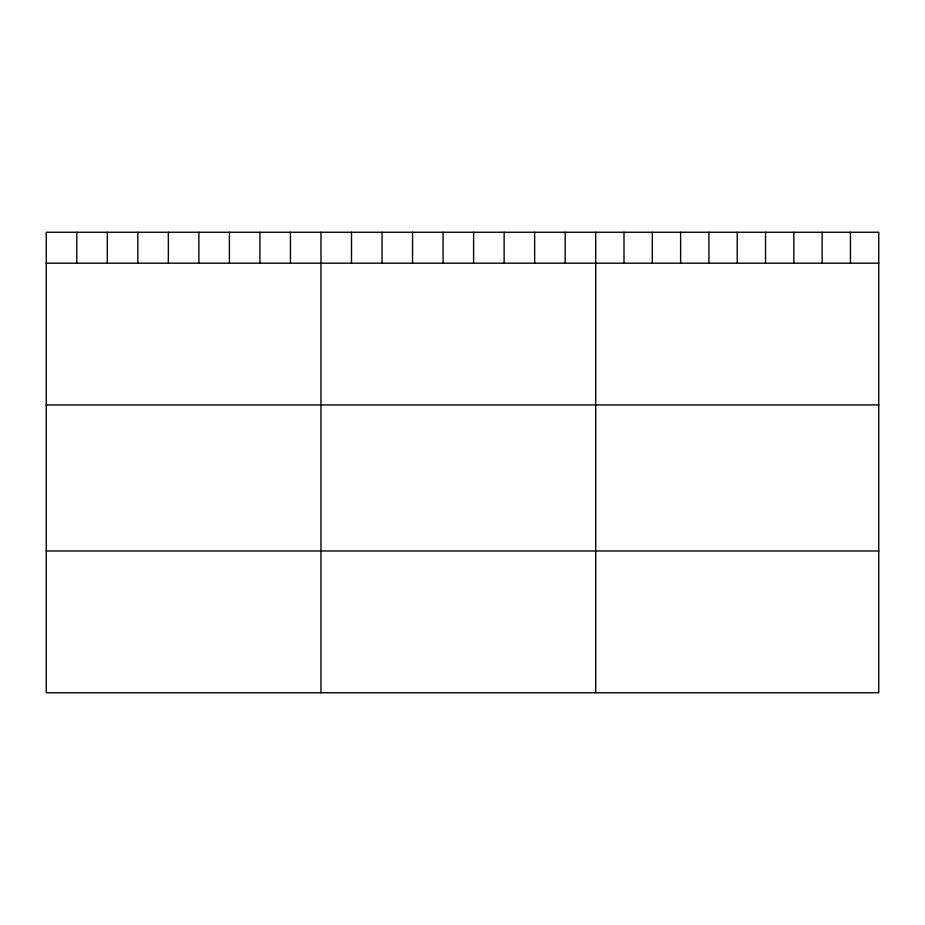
<?xml version="1.0" encoding="UTF-8"?>
<svg xmlns="http://www.w3.org/2000/svg" width="925" height="925" viewBox="0 0 925 925"><rect width="100%" height="100%" fill="white"/><g stroke="black" fill="none" stroke-linecap="round" stroke-linejoin="round"><path stroke-width="1.39" d="M878.75 263.186L878.75 692.744L46.25 692.744L46.25 232.256L878.75 232.256L878.75 263.186L46.25 263.186M46.25 404.942L878.75 404.942M46.25 550.988L878.75 550.988M850.445 232.256L850.445 263.186M822.14 232.256L822.14 263.186M793.835 232.256L793.835 263.186M765.53 232.256L765.53 263.186M737.225 232.256L737.225 263.186M708.92 232.256L708.92 263.186M680.615 232.256L680.615 263.186M652.31 232.256L652.31 263.186M624.005 232.256L624.005 263.186M595.7 232.256L595.7 692.744M565.175 232.256L565.175 263.186M534.65 232.256L534.65 263.186M504.125 232.256L504.125 263.186M473.6 232.256L473.6 263.186M443.075 232.256L443.075 263.186M412.55 232.256L412.55 263.186M382.025 232.256L382.025 263.186M351.5 232.256L351.5 263.186M320.975 232.256L320.975 692.744M290.45 232.256L290.45 263.186M259.925 232.256L259.925 263.186M229.4 232.256L229.4 263.186M198.875 232.256L198.875 263.186M168.35 232.256L168.35 263.186M137.825 232.256L137.825 263.186M107.3 232.256L107.3 263.186M76.775 232.256L76.775 263.186"/></g></svg>
